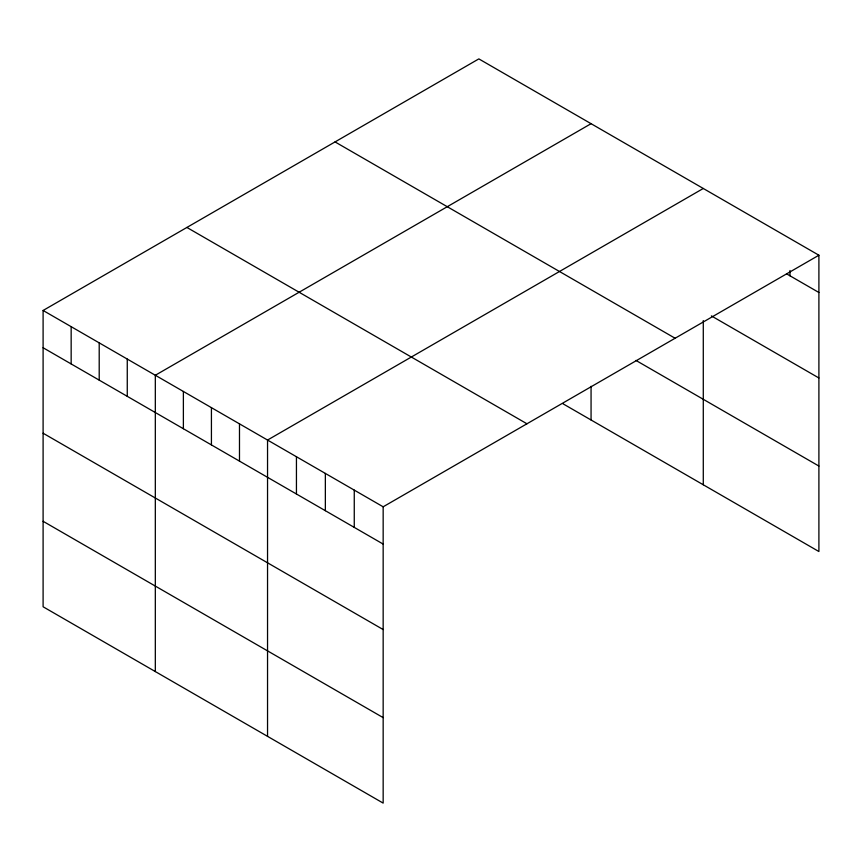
<?xml version="1.0" encoding="UTF-8"?>
<svg xmlns="http://www.w3.org/2000/svg" width="862" height="862" viewBox="0 0 862 862"><rect width="100%" height="100%" fill="white"/><g stroke="black" fill="none" stroke-linecap="round" stroke-linejoin="round"><path stroke-width="1.29" d="M818.9 255.227L383.159 506.802L383.159 803.104L43.1 606.773L43.1 310.471L478.841 58.896L818.9 255.227L818.9 551.529L563.005 403.793M591.063 123.686L155.322 375.261L155.322 671.563M703.284 188.476L267.543 440.051L267.543 736.353M786.521 273.814L818.9 292.498M711.376 315.901L818.9 377.976M335.049 141.918L675.108 338.249M635.951 360.424L818.9 466.051M186.892 227.449L526.951 423.781M43.1 310.471L383.159 506.802M43.1 347.742L383.159 544.073M43.1 433.22L383.159 629.551M43.1 521.294L383.159 717.626M789.991 270.485L789.991 275.808M703.284 320.567L703.284 484.778M591.063 386.316L591.063 419.988M354.26 490.112L354.26 527.382M325.351 473.421L325.351 510.692M296.442 456.741L296.442 494.012M239.485 423.856L239.485 461.127M211.427 407.651L211.427 444.921M183.38 391.456L183.38 428.726M127.264 359.066L127.264 396.337M99.205 342.86L99.205 380.131M71.158 326.666L71.158 363.936"/></g></svg>
